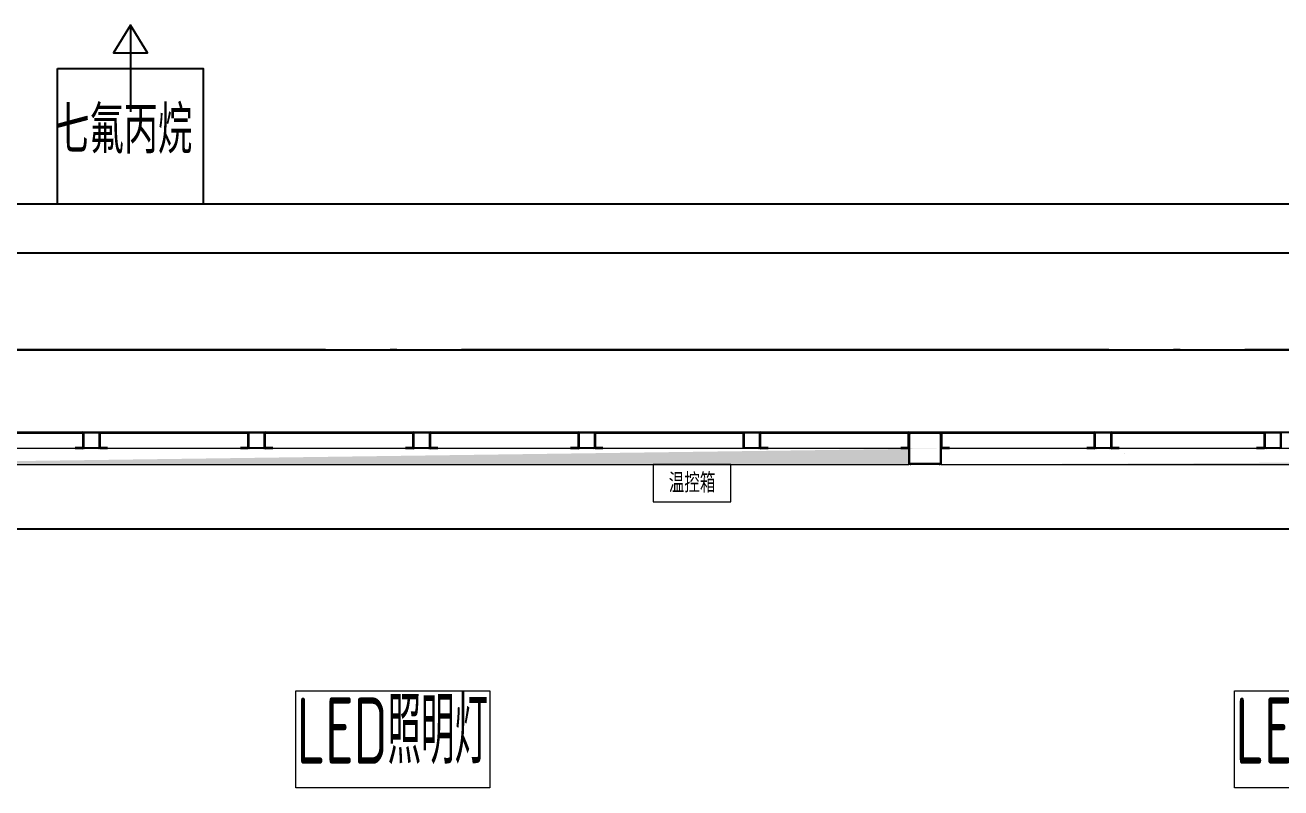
# Model space of a CAD drawing. Extents: x 758840 to 1108724, y -102573 to 143521.
# Drawn here: x 812365 to 816244, y 72583 to 74941 of the extents above; entities that cross this region are included whole.
import ezdxf

# ---------------------------------------------------------------- set-up
doc = ezdxf.new("R2010")
doc.units = 0
doc.header["$LTSCALE"] = 1000
doc.header["$MEASUREMENT"] = 0
doc.linetypes.add('DOTE', pattern=[2.42, 2, -0.2, 0.02, -0.2])
for name, color, linetype in [('02电气-设备', 255, 'Continuous'), ('02电气-设备基础', 252, 'Continuous'), ('DOTE', 8, 'DOTE'), ('EQUIP_消火栓', 7, 'Continuous'), ('hdt-101供电设计', 6, 'Continuous'), ('WALL-MOVE', 6, 'Continuous')]:
    doc.layers.add(name, color=color, linetype=linetype)
doc.layers.add('细实线', color=3, linetype='Continuous', lineweight=5)
doc.styles.add('_TEL_DIM', font='SIMPLEX', dxfattribs={"width": 0.8, "height": 3.5, "bigfont": 'HZTXT'})
doc.styles.add('Huarun_ziti', font='gbenor.shx', dxfattribs={"width": 0.7, "bigfont": 'gbcbig.shx'})
doc.styles.get("Standard").update_dxf_attribs({"font": 'gbenor.shx', "bigfont": 'gbcbig.shx'})

# ---------------------------------------------------------------- blocks, each defined once
blk = doc.blocks.new('BD4-PAL0101-LVPM-02')
at = {"ltscale": 5}
h = blk.add_hatch(dxfattribs=at)
h.set_pattern_fill('隔热材料01', color=8, scale=80, angle=45)
h.set_pattern_definition([(315, (-6392441.697, 4851832.686), (28.28427125, 28.28427125), [4.0142, -35.9858]), (315, (-6392462.887, 4851811.496), (28.28427125, 28.28427125), [4.0142, -35.9858]), (135, (-6392429.262, 4851806.734), (-28.28427125, -28.28427125), [4.0142, -35.9858]), (135, (-6392436.936, 4851799.06), (-28.28427125, -28.28427125), [4.0142, -35.9858]), (225, (-6392414.405, 4851812.5), (28.28427125, -28.28427125), [40.0194, 0.0194]), (180, (-6392423.72, 4851806.025), (-28.2842, 28.2842), [3.4144, -53.1542]), (161.56505, (-6392398.85, 4851834.31), (-28.284169758, 28.28429741), [2.244, -87.1988]), (161.56505, (-6392427.134, 4851806.025), (-28.284169758, 28.28429741), [2.244, -87.1988]), (198.43495, (-6392391.177, 4851835.73), (-28.28429741, 28.28416976), [4.488, -84.9548]), (198.43495, (-6392419.46, 4851807.444), (-28.28429741, 28.28416976), [4.488, -84.9548]), (108.43495, (-6392403.817, 4851837.857), (-28.28429741, 28.284169758), [21.3712, -68.0716]), (108.43495, (-6392432.101, 4851809.573), (-28.28429741, 28.284169758), [21.3712, -68.0716]), (161.56505, (-6392413.413, 4851860.97), (-28.284169758, 28.28429741), [2.244, -87.1988]), (161.56505, (-6392441.697, 4851832.686), (-28.284169758, 28.28429741), [2.244, -87.1988]), (180, (-6392443.826, 4851833.395), (-28.2842, 28.2842), [3.4144, -53.1542]), (198.43495, (-6392418.956, 4851861.68), (-28.28429741, 28.28416976), [4.488, -84.9548]), (198.43495, (-6392447.24, 4851833.395), (-28.28429741, 28.28416976), [4.488, -84.9548]), (90, (-6392463.597, 4851813.625), (-28.2842, 28.2842), [3.4144, -53.1542]), (108.43495, (-6392434.603, 4851839.78), (-28.28429741, 28.284169758), [2.244, -87.1988]), (108.43495, (-6392462.887, 4851811.496), (-28.28429741, 28.284169758), [2.244, -87.1988]), (71.56505, (-6392435.313, 4851845.323), (-28.28416976, 28.28429741), [4.488, -84.9548]), (71.56505, (-6392463.597, 4851817.04), (-28.28416976, 28.28429741), [4.488, -84.9548]), (161.56505, (-6392411.49, 4851830.184), (-28.284169758, 28.28429741), [21.3712, -68.0716]), (161.56505, (-6392439.774, 4851801.9), (-28.284169758, 28.28429741), [21.3712, -68.0716]), (90, (-6392436.226, 4851793.518), (-28.2842, 28.2842), [3.4144, -53.1542]), (108.43495, (-6392407.942, 4851825.216), (-28.28429741, 28.284169758), [2.244, -87.1988]), (108.43495, (-6392436.226, 4851796.932), (-28.28429741, 28.284169758), [2.244, -87.1988]), (71.56505, (-6392409.36, 4851817.544), (-28.28416976, 28.28429741), [4.488, -84.9548]), (71.56505, (-6392437.646, 4851789.26), (-28.28416976, 28.28429741), [4.488, -84.9548])])
edge = h.paths.add_edge_path()
edge.add_line((1945353.1, 716073.1), (1945353.1, 716023.1))
edge.add_line((1945343.1, 716023.1), (1945343.1, 716073.1))
edge.add_line((1945123.1, 716073.1), (1944307.1, 716073.1))
edge.add_line((1944307.1, 716023.1), (1945123.1, 716023.1))
edge.add_line((1944207.1, 716073.1), (1942443.1, 716073.1))
edge.add_line((1942443.1, 716023.1), (1944207.1, 716023.1))
edge.add_line((1940793.1, 716073.1), (1935597.1, 716073.1))
edge.add_line((1935597.1, 716023.1), (1940793.1, 716023.1))
edge.add_line((1935497.1, 716073.1), (1931947.1, 716073.1))
edge.add_line((1931947.1, 716023.1), (1935497.1, 716023.1))
edge = h.paths.add_edge_path(flags=17)
edge.add_line((1935597.1, 716073.1), (1935597.1, 716023.1))
edge.add_line((1935497.1, 716023.1), (1935497.1, 716073.1))
edge.add_line((1940793.1, 716023.1), (1940793.1, 716073.1))
edge.add_line((1942443.1, 716073.1), (1942443.1, 716023.1))
edge.add_line((1945123.1, 716023.1), (1945123.1, 716073.1))
edge.add_line((1931947.1, 716073.1), (1931947.1, 716023.1))
at = {"linetype": 'Continuous', "lineweight": 25}
for p, q in [((1932489.3, 716123.1, 0), (1932944.9, 716123.1, 0)), ((1932489.3, 716121.1, 0), (1932944.9, 716121.1, 0)), ((1932945.1, 716120.9, 0), (1932945.1, 716075.3, 0)), ((1932947.1, 716120.9, 0), (1932947.1, 716075.3, 0)), ((1932997.1, 716120.9, 0), (1932997.1, 716075.3, 0)), ((1932997.1, 716075.3, 0), (1932997.1, 716120.9, 0)), ((1932999.1, 716075.3, 0), (1932999.1, 716120.9, 0)), ((1932999.3, 716123.1, 0), (1933454.9, 716123.1, 0)), ((1932999.3, 716121.1, 0), (1933454.9, 716121.1, 0)), ((1933455.1, 716120.9, 0), (1933455.1, 716075.3, 0)), ((1933457.1, 716120.9, 0), (1933457.1, 716075.3, 0)), ((1933507.1, 716120.9, 0), (1933507.1, 716075.3, 0)), ((1933507.1, 716075.3, 0), (1933507.1, 716120.9, 0)), ((1933509.1, 716075.3, 0), (1933509.1, 716120.9, 0)), ((1933509.3, 716123.1, 0), (1933964.9, 716123.1, 0)), ((1933509.3, 716121.1, 0), (1933964.9, 716121.1, 0)), ((1933965.1, 716120.9, 0), (1933965.1, 716075.3, 0)), ((1933967.1, 716120.9, 0), (1933967.1, 716075.3, 0)), ((1934017.1, 716120.9, 0), (1934017.1, 716075.3, 0)), ((1934017.1, 716075.3, 0), (1934017.1, 716120.9, 0)), ((1934019.1, 716075.3, 0), (1934019.1, 716120.9, 0)), ((1934019.3, 716123.1, 0), (1934474.9, 716123.1, 0)), ((1934019.3, 716121.1, 0), (1934474.9, 716121.1, 0)), ((1934475.1, 716120.9, 0), (1934475.1, 716075.3, 0)), ((1934477.1, 716120.9, 0), (1934477.1, 716075.3, 0)), ((1934527.1, 716120.9, 0), (1934527.1, 716075.3, 0)), ((1934527.1, 716075.3, 0), (1934527.1, 716120.9, 0)), ((1934529.1, 716075.3, 0), (1934529.1, 716120.9, 0)), ((1934529.3, 716123.1, 0), (1934984.9, 716123.1, 0)), ((1934529.3, 716121.1, 0), (1934984.9, 716121.1, 0)), ((1934985.1, 716120.9, 0), (1934985.1, 716075.3, 0)), ((1934987.1, 716120.9, 0), (1934987.1, 716075.3, 0)), ((1935037.1, 716120.9, 0), (1935037.1, 716075.3, 0)), ((1935037.1, 716075.3, 0), (1935037.1, 716120.9, 0)), ((1935039.1, 716075.3, 0), (1935039.1, 716120.9, 0)), ((1935039.3, 716123.1, 0), (1935494.9, 716123.1, 0)), ((1935039.3, 716121.1, 0), (1935494.9, 716121.1, 0)), ((1935495.1, 716120.9, 0), (1935495.1, 716075.3, 0)), ((1935497.1, 716120.9, 0), (1935497.1, 716075.3, 0)), ((1935597.1, 716120.9, 0), (1935597.1, 716075.3, 0)), ((1935597.1, 716075.3, 0), (1935597.1, 716120.9, 0)), ((1935599.1, 716075.3, 0), (1935599.1, 716120.9, 0)), ((1935599.3, 716123.1, 0), (1936069.5, 716123.1, 0)), ((1935599.3, 716121.1, 0), (1936069.5, 716121.1, 0)), ((1936069.7, 716120.9, 0), (1936069.7, 716075.3, 0)), ((1936071.7, 716120.9, 0), (1936071.7, 716075.3, 0)), ((1936121.7, 716120.9, 0), (1936121.7, 716075.3, 0)), ((1936121.7, 716075.3, 0), (1936121.7, 716120.9, 0)), ((1936123.7, 716075.3, 0), (1936123.7, 716120.9, 0)), ((1936123.9, 716123.1, 0), (1936594.1, 716123.1, 0)), ((1936123.9, 716121.1, 0), (1936594.1, 716121.1, 0)), ((1936594.3, 716120.9, 0), (1936594.3, 716075.3, 0)), ((1936596.3, 716120.9, 0), (1936596.3, 716075.3, 0)), ((1936646.3, 716120.9, 0), (1936646.3, 716075.3, 0)), ((1936646.3, 716075.3, 0), (1936646.3, 716120.9, 0)), ((1932944.9, 716075.1, 0), (1932922.1, 716075.1, 0)), ((1932922.1, 716075.1, 0), (1932922.1, 716073.1, 0)), ((1932944.9, 716073.1, 0), (1932922.1, 716073.1, 0)), ((1933022.1, 716075.1, 0), (1932999.3, 716075.1, 0)), ((1933022.1, 716073.1, 0), (1932999.3, 716073.1, 0)), ((1933022.1, 716075.1, 0), (1933022.1, 716073.1, 0)), ((1933454.9, 716075.1, 0), (1933432.1, 716075.1, 0)), ((1933432.1, 716075.1, 0), (1933432.1, 716073.1, 0)), ((1933454.9, 716073.1, 0), (1933432.1, 716073.1, 0)), ((1933532.1, 716075.1, 0), (1933509.3, 716075.1, 0)), ((1933532.1, 716073.1, 0), (1933509.3, 716073.1, 0)), ((1933532.1, 716075.1, 0), (1933532.1, 716073.1, 0)), ((1933964.9, 716075.1, 0), (1933942.1, 716075.1, 0)), ((1933942.1, 716075.1, 0), (1933942.1, 716073.1, 0)), ((1933964.9, 716073.1, 0), (1933942.1, 716073.1, 0)), ((1934042.1, 716075.1, 0), (1934019.3, 716075.1, 0)), ((1934042.1, 716073.1, 0), (1934019.3, 716073.1, 0)), ((1934042.1, 716075.1, 0), (1934042.1, 716073.1, 0)), ((1934474.9, 716075.1, 0), (1934452.1, 716075.1, 0)), ((1934452.1, 716075.1, 0), (1934452.1, 716073.1, 0)), ((1934474.9, 716073.1, 0), (1934452.1, 716073.1, 0)), ((1934552.1, 716075.1, 0), (1934529.3, 716075.1, 0)), ((1934552.1, 716073.1, 0), (1934529.3, 716073.1, 0)), ((1934552.1, 716075.1, 0), (1934552.1, 716073.1, 0)), ((1935062.1, 716075.1, 0), (1935039.3, 716075.1, 0)), ((1935062.1, 716073.1, 0), (1935039.3, 716073.1, 0)), ((1935062.1, 716075.1, 0), (1935062.1, 716073.1, 0)), ((1935494.9, 716075.1, 0), (1935472.1, 716075.1, 0)), ((1935472.1, 716075.1, 0), (1935472.1, 716073.1, 0)), ((1935494.9, 716073.1, 0), (1935472.1, 716073.1, 0)), ((1935622.1, 716075.1, 0), (1935599.3, 716075.1, 0)), ((1935622.1, 716073.1, 0), (1935599.3, 716073.1, 0)), ((1935622.1, 716075.1, 0), (1935622.1, 716073.1, 0)), ((1936069.5, 716075.1, 0), (1936046.7, 716075.1, 0)), ((1936046.7, 716075.1, 0), (1936046.7, 716073.1, 0)), ((1936069.5, 716073.1, 0), (1936046.7, 716073.1, 0)), ((1936146.7, 716075.1, 0), (1936123.9, 716075.1, 0)), ((1936146.7, 716073.1, 0), (1936123.9, 716073.1, 0)), ((1936146.7, 716075.1, 0), (1936146.7, 716073.1, 0)), ((1936594.1, 716075.1, 0), (1936571.3, 716075.1, 0)), ((1936571.3, 716075.1, 0), (1936571.3, 716073.1, 0)), ((1936594.1, 716073.1, 0), (1936571.3, 716073.1, 0))]:
    blk.add_line(p, q, dxfattribs=at)
at = {"lineweight": 15}
for p, q in [((1935497.1, 716073.1, 0), (1931947.1, 716073.1, 0)), ((1935497.1, 716023.1, 0), (1935497.1, 716073.1, 0)), ((1940793.1, 716073.1, 0), (1935597.1, 716073.1, 0)), ((1935597.1, 716073.1, 0), (1935597.1, 716023.1, 0)), ((1931947.1, 716023.1, 0), (1935497.1, 716023.1, 0)), ((1934947.3, 716023.1), (1934707.3, 716023.1)), ((1934707.3, 716023.1), (1934707.3, 715908.1)), ((1934947.3, 715908.1), (1934947.3, 716023.1)), ((1935597.1, 716023.1, 0), (1935497.1, 716023.1, 0)), ((1935597.1, 716023.1, 0), (1940793.1, 716023.1, 0)), ((1934707.3, 715908.1), (1934947.3, 715908.1))]:
    blk.add_line(p, q, dxfattribs=at)
at = {"linetype": 'Continuous', "lineweight": 15}
for p, q in [((1933989.8, 716072.4, 0), (1933989.8, 716072.4, 0)), ((1934558.2, 716071.6, 0), (1934558.2, 716071.6, 0)), ((1936162.5, 716058, 0), (1936162.5, 716058, 0)), ((1936612.4, 716072.5, 0), (1936612.4, 716072.5, 0))]:
    blk.add_line(p, q, dxfattribs=at)
at = {"linetype": 'Continuous', "lineweight": 25}
for centre, radius, start, end in [((1932944.9, 716120.9, 0), 2.2, 0, 90), ((1932944.9, 716120.9, 0), 0.2, 0, 90), ((1932999.3, 716120.9, 0), 2.2, 90, 180), ((1932999.3, 716120.9, 0), 0.2, 90, 180), ((1933454.9, 716120.9, 0), 2.2, 0, 90), ((1933454.9, 716120.9, 0), 0.2, 0, 90), ((1933509.3, 716120.9, 0), 2.2, 90, 180), ((1933509.3, 716120.9, 0), 0.2, 90, 180), ((1933964.9, 716120.9, 0), 2.2, 0, 90), ((1933964.9, 716120.9, 0), 0.2, 0, 90), ((1934019.3, 716120.9, 0), 2.2, 90, 180), ((1934019.3, 716120.9, 0), 0.2, 90, 180), ((1934474.9, 716120.9, 0), 2.2, 0, 90), ((1934474.9, 716120.9, 0), 0.2, 0, 90), ((1934529.3, 716120.9, 0), 2.2, 90, 180), ((1934529.3, 716120.9, 0), 0.2, 90, 180), ((1934984.9, 716120.9, 0), 2.2, 0, 90), ((1934984.9, 716120.9, 0), 0.2, 0, 90), ((1935039.3, 716120.9, 0), 2.2, 90, 180), ((1935039.3, 716120.9, 0), 0.2, 90, 180), ((1935494.9, 716120.9, 0), 2.2, 0, 90), ((1935494.9, 716120.9, 0), 0.2, 0, 90), ((1935599.3, 716120.9, 0), 2.2, 90, 180), ((1935599.3, 716120.9, 0), 0.2, 90, 180), ((1936069.5, 716120.9, 0), 2.2, 0, 90), ((1936069.5, 716120.9, 0), 0.2, 0, 90), ((1936123.9, 716120.9, 0), 2.2, 90, 180), ((1936123.9, 716120.9, 0), 0.2, 90, 180), ((1936594.1, 716120.9, 0), 2.2, 0, 90), ((1936594.1, 716120.9, 0), 0.2, 0, 90), ((1932944.9, 716075.3, 0), 0.2, 270, 0), ((1932944.9, 716075.3, 0), 2.2, 270, 0), ((1932999.3, 716075.3, 0), 2.2, 180, 270), ((1932999.3, 716075.3, 0), 0.2, 180, 270), ((1933454.9, 716075.3, 0), 0.2, 270, 0), ((1933454.9, 716075.3, 0), 2.2, 270, 0), ((1933509.3, 716075.3, 0), 2.2, 180, 270), ((1933509.3, 716075.3, 0), 0.2, 180, 270), ((1933964.9, 716075.3, 0), 0.2, 270, 0), ((1933964.9, 716075.3, 0), 2.2, 270, 0), ((1934019.3, 716075.3, 0), 2.2, 180, 270), ((1934019.3, 716075.3, 0), 0.2, 180, 270), ((1934474.9, 716075.3, 0), 0.2, 270, 0), ((1934474.9, 716075.3, 0), 2.2, 270, 0), ((1934529.3, 716075.3, 0), 2.2, 180, 270), ((1934529.3, 716075.3, 0), 0.2, 180, 270), ((1935039.3, 716075.3, 0), 2.2, 180, 270), ((1935039.3, 716075.3, 0), 0.2, 180, 270), ((1935494.9, 716075.3, 0), 0.2, 270, 0), ((1935494.9, 716075.3, 0), 2.2, 270, 0), ((1935599.3, 716075.3, 0), 2.2, 180, 270), ((1935599.3, 716075.3, 0), 0.2, 180, 270), ((1936069.5, 716075.3, 0), 0.2, 270, 0), ((1936069.5, 716075.3, 0), 2.2, 270, 0), ((1936123.9, 716075.3, 0), 2.2, 180, 270), ((1936123.9, 716075.3, 0), 0.2, 180, 270), ((1936594.1, 716075.3, 0), 0.2, 270, 0), ((1936594.1, 716075.3, 0), 2.2, 270, 0)]:
    blk.add_arc(centre, radius, start, end, dxfattribs=at)
at = {"layer": 'hdt-101供电设计', "lineweight": 15}
for p, q in [((1933603.1, 715023.6, 0), (1933603.1, 715323.6, 0)), ((1933603.1, 715323.6, 0), (1934203.1, 715323.6, 0)), ((1934203.1, 715323.6, 0), (1934203.1, 715023.6, 0)), ((1936503.1, 715023.6, 0), (1936503.1, 715323.6, 0)), ((1936503.1, 715323.6, 0), (1937103.1, 715323.6, 0)), ((1934203.1, 715023.6, 0), (1933603.1, 715023.6, 0)), ((1937103.1, 715023.6, 0), (1936503.1, 715023.6, 0))]:
    blk.add_line(p, q, dxfattribs=at)
at = {"layer": '细实线', "lineweight": 15}
for p, q in [((1932947.1, 716077.1, 0), (1932947.1, 716119.1, 0)), ((1932949.1, 716077.1, 0), (1932949.1, 716119.1, 0)), ((1932951.1, 716123.1, 0), (1932993.1, 716123.1, 0)), ((1932951.1, 716121.1, 0), (1932993.1, 716121.1, 0)), ((1932995.1, 716119.1, 0), (1932995.1, 716077.1, 0)), ((1932997.1, 716119.1, 0), (1932997.1, 716077.1, 0)), ((1933457.1, 716077.1, 0), (1933457.1, 716119.1, 0)), ((1933459.1, 716077.1, 0), (1933459.1, 716119.1, 0)), ((1933461.1, 716123.1, 0), (1933503.1, 716123.1, 0)), ((1933461.1, 716121.1, 0), (1933503.1, 716121.1, 0)), ((1933505.1, 716119.1, 0), (1933505.1, 716077.1, 0)), ((1933507.1, 716119.1, 0), (1933507.1, 716077.1, 0)), ((1933967.1, 716077.1, 0), (1933967.1, 716119.1, 0)), ((1933969.1, 716077.1, 0), (1933969.1, 716119.1, 0)), ((1933971.1, 716123.1, 0), (1934013.1, 716123.1, 0)), ((1933971.1, 716121.1, 0), (1934013.1, 716121.1, 0)), ((1934015.1, 716119.1, 0), (1934015.1, 716077.1, 0)), ((1934017.1, 716119.1, 0), (1934017.1, 716077.1, 0)), ((1934477.1, 716077.1, 0), (1934477.1, 716119.1, 0)), ((1934479.1, 716077.1, 0), (1934479.1, 716119.1, 0)), ((1934481.1, 716123.1, 0), (1934523.1, 716123.1, 0)), ((1934481.1, 716121.1, 0), (1934523.1, 716121.1, 0)), ((1934525.1, 716119.1, 0), (1934525.1, 716077.1, 0)), ((1934527.1, 716119.1, 0), (1934527.1, 716077.1, 0)), ((1934987.1, 716077.1, 0), (1934987.1, 716119.1, 0)), ((1934989.1, 716077.1, 0), (1934989.1, 716119.1, 0)), ((1934991.1, 716123.1, 0), (1935033.1, 716123.1, 0)), ((1934991.1, 716121.1, 0), (1935033.1, 716121.1, 0)), ((1935035.1, 716119.1, 0), (1935035.1, 716077.1, 0)), ((1935037.1, 716119.1, 0), (1935037.1, 716077.1, 0)), ((1935497.1, 716029.1, 0), (1935497.1, 716117.1, 0)), ((1935500.1, 716029.1, 0), (1935500.1, 716117.1, 0)), ((1935503.1, 716123.1, 0), (1935591.1, 716123.1, 0)), ((1935503.1, 716120.1, 0), (1935591.1, 716120.1, 0)), ((1935594.1, 716117.1, 0), (1935594.1, 716029.1, 0)), ((1935597.1, 716117.1, 0), (1935597.1, 716029.1, 0)), ((1936071.7, 716077.1, 0), (1936071.7, 716119.1, 0)), ((1936073.7, 716077.1, 0), (1936073.7, 716119.1, 0)), ((1936075.7, 716123.1, 0), (1936117.7, 716123.1, 0)), ((1936075.7, 716121.1, 0), (1936117.7, 716121.1, 0)), ((1936119.7, 716119.1, 0), (1936119.7, 716077.1, 0)), ((1936121.7, 716119.1, 0), (1936121.7, 716077.1, 0)), ((1936596.3, 716077.1, 0), (1936596.3, 716119.1, 0)), ((1936598.3, 716077.1, 0), (1936598.3, 716119.1, 0)), ((1936600.3, 716123.1, 0), (1936642.3, 716123.1, 0)), ((1936600.3, 716121.1, 0), (1936642.3, 716121.1, 0)), ((1936644.3, 716119.1, 0), (1936644.3, 716077.1, 0)), ((1936646.3, 716119.1, 0), (1936646.3, 716077.1, 0)), ((1932993.1, 716075.1, 0), (1932951.1, 716075.1, 0)), ((1932993.1, 716073.1, 0), (1932951.1, 716073.1, 0)), ((1933503.1, 716075.1, 0), (1933461.1, 716075.1, 0)), ((1933503.1, 716073.1, 0), (1933461.1, 716073.1, 0)), ((1934013.1, 716075.1, 0), (1933971.1, 716075.1, 0)), ((1934013.1, 716073.1, 0), (1933971.1, 716073.1, 0)), ((1934523.1, 716075.1, 0), (1934481.1, 716075.1, 0)), ((1934523.1, 716073.1, 0), (1934481.1, 716073.1, 0)), ((1935033.1, 716075.1, 0), (1934991.1, 716075.1, 0)), ((1935033.1, 716073.1, 0), (1934991.1, 716073.1, 0)), ((1936117.7, 716075.1, 0), (1936075.7, 716075.1, 0)), ((1936117.7, 716073.1, 0), (1936075.7, 716073.1, 0)), ((1936642.3, 716075.1, 0), (1936600.3, 716075.1, 0)), ((1936642.3, 716073.1, 0), (1936600.3, 716073.1, 0)), ((1935591.1, 716026.1, 0), (1935503.1, 716026.1, 0)), ((1935591.1, 716023.1, 0), (1935503.1, 716023.1, 0))]:
    blk.add_line(p, q, dxfattribs=at)
for centre, radius, start, end in [((1932951.1, 716119.1, 0), 4, 90, 180), ((1932951.1, 716119.1, 0), 2, 90, 180), ((1932993.1, 716119.1, 0), 4, 0, 90), ((1932993.1, 716119.1, 0), 2, 0, 90), ((1933461.1, 716119.1, 0), 4, 90, 180), ((1933461.1, 716119.1, 0), 2, 90, 180), ((1933503.1, 716119.1, 0), 4, 0, 90), ((1933503.1, 716119.1, 0), 2, 0, 90), ((1933971.1, 716119.1, 0), 4, 90, 180), ((1933971.1, 716119.1, 0), 2, 90, 180), ((1934013.1, 716119.1, 0), 4, 0, 90), ((1934013.1, 716119.1, 0), 2, 0, 90), ((1934481.1, 716119.1, 0), 4, 90, 180), ((1934481.1, 716119.1, 0), 2, 90, 180), ((1934523.1, 716119.1, 0), 4, 0, 90), ((1934523.1, 716119.1, 0), 2, 0, 90), ((1934991.1, 716119.1, 0), 4, 90, 180), ((1934991.1, 716119.1, 0), 2, 90, 180), ((1935033.1, 716119.1, 0), 4, 0, 90), ((1935033.1, 716119.1, 0), 2, 0, 90), ((1935503.1, 716117.1, 0), 6, 90, 180), ((1935503.1, 716117.1, 0), 3, 90, 180), ((1935591.1, 716117.1, 0), 6, 0, 90), ((1935591.1, 716117.1, 0), 3, 0, 90), ((1936075.7, 716119.1, 0), 4, 90, 180), ((1936075.7, 716119.1, 0), 2, 90, 180), ((1936117.7, 716119.1, 0), 4, 0, 90), ((1936117.7, 716119.1, 0), 2, 0, 90), ((1936600.3, 716119.1, 0), 4, 90, 180), ((1936600.3, 716119.1, 0), 2, 90, 180), ((1936642.3, 716119.1, 0), 4, 0, 90), ((1936642.3, 716119.1, 0), 2, 0, 90), ((1932951.1, 716077.1, 0), 4, 180, 270), ((1932951.1, 716077.1, 0), 2, 180, 270), ((1932993.1, 716077.1, 0), 4, 270, 0), ((1932993.1, 716077.1, 0), 2, 270, 0), ((1933461.1, 716077.1, 0), 4, 180, 270), ((1933461.1, 716077.1, 0), 2, 180, 270), ((1933503.1, 716077.1, 0), 4, 270, 0), ((1933503.1, 716077.1, 0), 2, 270, 0), ((1933971.1, 716077.1, 0), 4, 180, 270), ((1933971.1, 716077.1, 0), 2, 180, 270), ((1934013.1, 716077.1, 0), 2, 270, 0), ((1934013.1, 716077.1, 0), 4, 270, 0), ((1934481.1, 716077.1, 0), 4, 180, 270), ((1934481.1, 716077.1, 0), 2, 180, 270), ((1934523.1, 716077.1, 0), 4, 270, 0), ((1934523.1, 716077.1, 0), 2, 270, 0), ((1935033.1, 716077.1, 0), 2, 270, 0), ((1935033.1, 716077.1, 0), 4, 270, 0), ((1936075.7, 716077.1, 0), 4, 180, 270), ((1936075.7, 716077.1, 0), 2, 180, 270), ((1936117.7, 716077.1, 0), 2, 270, 0), ((1936117.7, 716077.1, 0), 4, 270, 0), ((1936600.3, 716077.1, 0), 4, 180, 270), ((1936600.3, 716077.1, 0), 2, 180, 270), ((1936642.3, 716077.1, 0), 2, 270, 0), ((1936642.3, 716077.1, 0), 4, 270, 0), ((1935503.1, 716029.1, 0), 6, 180, 270), ((1935503.1, 716029.1, 0), 3, 180, 270), ((1935591.1, 716029.1, 0), 6, 270, 0), ((1935591.1, 716029.1, 0), 3, 270, 0)]:
    blk.add_arc(centre, radius, start, end, dxfattribs=at)
at = {"lineweight": -3, "style": '_TEL_DIM', "width": 0.8}
blk.add_text('温控箱', height=60, dxfattribs=at).set_placement((1934755.5, 715936.7))
at = {"layer": 'hdt-101供电设计', "lineweight": 15, "style": 'Huarun_ziti', "width": 0.7}
for p in [(1933606.3, 715098.3, 0), (1936506.3, 715098.3, 0)]:
    blk.add_text('LED照明灯', height=204.8, dxfattribs=at).set_placement(p)

msp = doc.modelspace()

# ---------------------------------------------------------------- linework, layer by layer
at = {"layer": '02电气-设备基础'}
msp.add_lwpolyline([(845796.74, 73382.53), (792096.74, 73382.53), (792096.74, 73682.53), (845796.74, 73682.53)], close=True, dxfattribs=at)
at = {"layer": 'DOTE'}
for p, q in [((771533.02, 73937.52), (914933.02, 73937.52)), ((914933.02, 73937.52), (771533.02, 73937.52)), ((914933.02, 73937.52), (775066.25, 73937.52)), ((775066.25, 73937.52), (914933.02, 73937.52))]:
    msp.add_line(p, q, dxfattribs=at)
at = {"layer": 'EQUIP_消火栓', "linetype": 'ByBlock'}
msp.add_lwpolyline([(812690.47, 74941.37), (812638.27, 74855.26), (812742.68, 74855.26), (812690.47, 74941.37), (812690.47, 74673.63)], dxfattribs=at)
at = {"layer": 'EQUIP_消火栓', "lineweight": -3}
msp.add_lwpolyline([(812465.47, 74807.5), (812915.47, 74807.5), (812915.47, 74387.5), (812465.47, 74387.5)], close=True, dxfattribs=at)
at = {"layer": 'WALL-MOVE'}
for p, q in [((818188.02, 74387.5), (810263.48, 74387.5)), ((810263.48, 74237.5), (818263.02, 74237.5))]:
    msp.add_line(p, q, dxfattribs=at)

# ---------------------------------------------------------------- block references
at = {"layer": '02电气-设备'}
msp.add_blockref('BD4-PAL0101-LVPM-02', (-1120402.03, -642440.57, 0), dxfattribs=at)

# ---------------------------------------------------------------- texts
at = {"layer": 'EQUIP_消火栓', "linetype": 'ByBlock'}
msp.add_text('七氟丙烷', height=147, dxfattribs=at).set_placement((812458.02, 74544.14))

doc.saveas('drawing.dxf')
